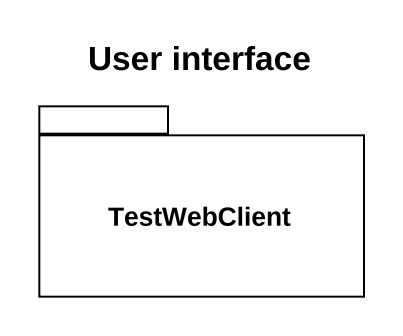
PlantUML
@startuml
title User interface
package TestWebClient {
}
@enduml
